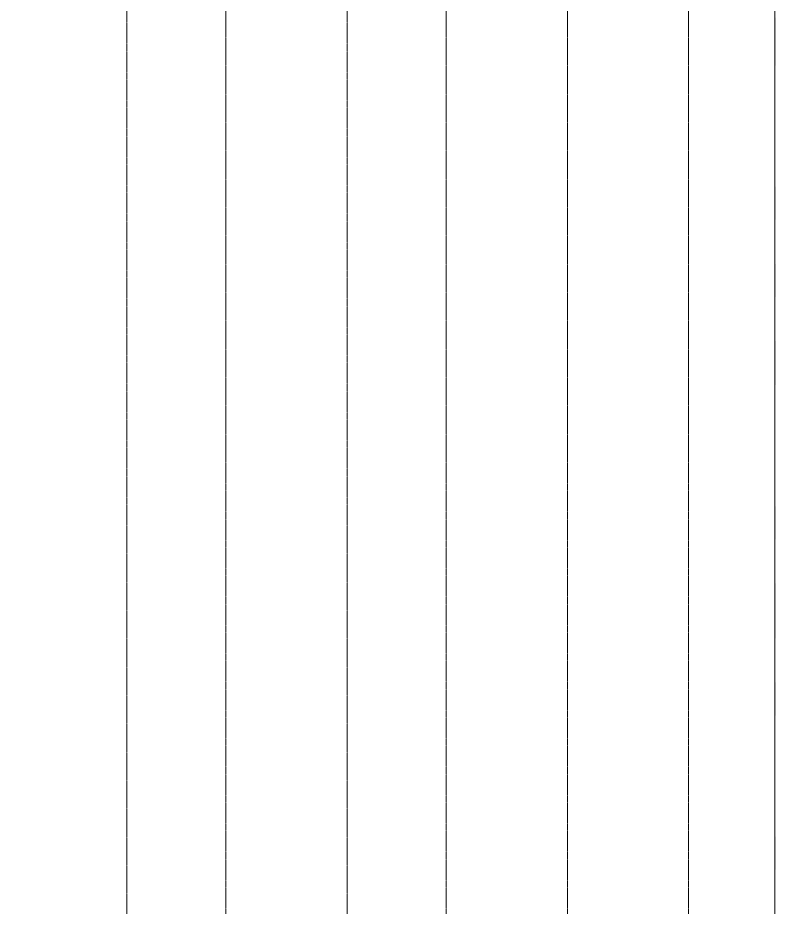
# Model space of a CAD drawing. Header units: millimetres. Extents: x -65509 to 912790, y 446 to 713294.
# Drawn here: x 215725 to 236380, y 167156 to 191375 of the extents above; entities that cross this region are included whole.
import ezdxf

# ---------------------------------------------------------------- set-up
doc = ezdxf.new("R2010")
doc.units = ezdxf.units.MM
doc.linetypes.add('CENTER2', pattern=[28.575, 19.05, -3.175, 3.175, -3.175])
doc.linetypes.add('DASHED', pattern=[19.05, 12.7, -6.35])
for name, color, linetype, lineweight in [('A-Wall_Материал_Газоблок_Контур', 250, 'Continuous', 0), ('АР_Окна', 250, 'Continuous', 5), ('АР_Штриховка', 250, 'Continuous', 0), ('РД_Оси_100', 250, 'Continuous', 0)]:
    doc.layers.add(name, color=color, linetype=linetype, lineweight=lineweight)
doc.layers.add('АР_Делит', color=250, linetype='Continuous', lineweight=0, plot=False)

# ---------------------------------------------------------------- blocks, each defined once
blk = doc.blocks.new('СОШ_2200_АР_ОСИ_М100_28.05.24')
at = {"layer": 'АР_Делит', "color": 5, "linetype": 'DASHED'}
blk.add_lwpolyline([(114955, 135155), (114955, -355), (93595.036, -355), (93595.036, 13855), (94145, 13855), (94145, 68320), (66055, 68320), (66055, 13857.73), (83455, 13857.73), (83455, -355), (45245, -355), (45245, 13145), (44695, 13145), (44695, 26755), (45245, 26755), (45245, 68320), (20455, 68320), (20455, 26755), (27955, 26755), (27955, 13145), (-355, 13145), (-355, 100855), (37145, 100855), (37145, 129155)], dxfattribs=at)
at = {"layer": 'РД_Оси_100', "linetype": 'CENTER2'}
for p, q in [((79200, -6155), (79200, 139938.679)), ((85200, -6155), (85200, 139938.679)), ((88500, -6155), (88500, 139938.679)), ((91800, -6155), (91800, 139938.679))]:
    blk.add_line(p, q, dxfattribs=at)
for points in [[(76500, 139938.679), (76500, -6155)], [(82500, 139938.679), (82500, -6155)]]:
    blk.add_lwpolyline(points, dxfattribs=at)

msp = doc.modelspace()

# ---------------------------------------------------------------- hatches: boundary and pattern name
at = {"layer": 'АР_Штриховка', "linetype": 'Continuous', "lineweight": 0}
h = msp.add_hatch(dxfattribs=at)
h.set_pattern_fill('_U', color=256, style=0, pattern_type=0)
h.set_pattern_definition([(360, (142195.1574, 127275.0729), (-4e-17, 1), [])])
h.paths.add_polyline_path([(236340.157, 141375.073), (236365.157, 141375.073), (236365.157, 148675.073), (236340.157, 148675.073)], flags=0)
h.paths.add_polyline_path([(236340.157, 151075.073), (236365.157, 151075.073), (236365.157, 152275.073), (236340.157, 152275.073)], flags=0)
h.paths.add_polyline_path([(236340.157, 153475.073), (236365.157, 153475.073), (236365.157, 154375.073), (236340.157, 154375.073)], flags=0)
h.paths.add_polyline_path([(236340.157, 156475.073), (236365.157, 156475.073), (236365.157, 158575.073), (236340.157, 158575.073)], flags=0)
h.paths.add_polyline_path([(236340.157, 159775.073), (236365.157, 159775.073), (236365.157, 160675.073), (236340.157, 160675.073)], flags=0)
h.paths.add_polyline_path([(236340.157, 163975.073), (236365.157, 163975.073), (236365.157, 164875.073), (236340.157, 164875.073)], flags=0)
h.paths.add_polyline_path([(236340.157, 166075.073), (236365.157, 166075.073), (236365.157, 166975.073), (236340.157, 166975.073)], flags=0)
h.paths.add_polyline_path([(236340.157, 168175.073), (236365.157, 168175.073), (236365.157, 169075.073), (236340.157, 169075.073)], flags=0)
h.paths.add_polyline_path([(236340.157, 172375.073), (236365.157, 172375.073), (236365.157, 173275.073), (236340.157, 173275.073)], flags=0)
h.paths.add_polyline_path([(236340.157, 174475.073), (236365.157, 174475.073), (236365.157, 175975.073), (236340.157, 175975.073)], flags=0)
h.paths.add_polyline_path([(236340.157, 177175.073), (236365.157, 177175.073), (236365.157, 178075.073), (236340.157, 178075.073)], flags=0)
h.paths.add_polyline_path([(236340.157, 181375.073), (236365.157, 181375.073), (236365.157, 182575.073), (236340.157, 182575.073)], flags=0)
h.paths.add_polyline_path([(236340.157, 183775.073), (236365.157, 183775.073), (236365.157, 184675.073), (236340.157, 184675.073)], flags=0)
h.paths.add_polyline_path([(236340.157, 185875.073), (236365.157, 185875.073), (236365.157, 186775.073), (236340.157, 186775.073)], flags=0)
h.paths.add_polyline_path([(236340.157, 190075.073), (236365.157, 190075.073), (236365.157, 191375.073), (236340.157, 191375.073)], flags=0)

# ---------------------------------------------------------------- linework, layer by layer
at = {"layer": 'A-Wall_Материал_Газоблок_Контур', "linetype": 'Continuous', "lineweight": 0}
for p, q in [((236340.157, 190075.073), (236340.157, 186775.073)), ((236340.157, 185875.073), (236340.157, 184675.073)), ((236340.157, 183775.073), (236340.157, 182575.073)), ((236340.157, 181375.073), (236340.157, 178075.073)), ((236340.157, 177175.073), (236340.157, 175975.073)), ((236340.157, 174475.073), (236340.157, 173275.073)), ((236340.157, 172375.073), (236340.157, 169075.073)), ((236340.157, 168175.073), (236340.157, 166975.073))]:
    msp.add_line(p, q, dxfattribs=at)
at = {"layer": 'АР_Окна', "linetype": 'Continuous', "lineweight": 5}
for p, q in [((236340.157, 186775.073), (236340.157, 190075.073)), ((236340.157, 184675.073), (236340.157, 185875.073)), ((236340.157, 182575.073), (236340.157, 183775.073)), ((236340.157, 178075.073), (236340.157, 181375.073)), ((236340.157, 175975.073), (236340.157, 177175.073)), ((236340.157, 173275.073), (236340.157, 174475.073)), ((236340.157, 169075.073), (236340.157, 172375.073)), ((236340.157, 166975.073), (236340.157, 168175.073))]:
    msp.add_line(p, q, dxfattribs=at)

# ---------------------------------------------------------------- block references
at = {"layer": 'РД_Оси_100'}
msp.add_blockref('СОШ_2200_АР_ОСИ_М100_28.05.24', (142195.157, 127275.073), dxfattribs=at)

doc.saveas('drawing.dxf')
